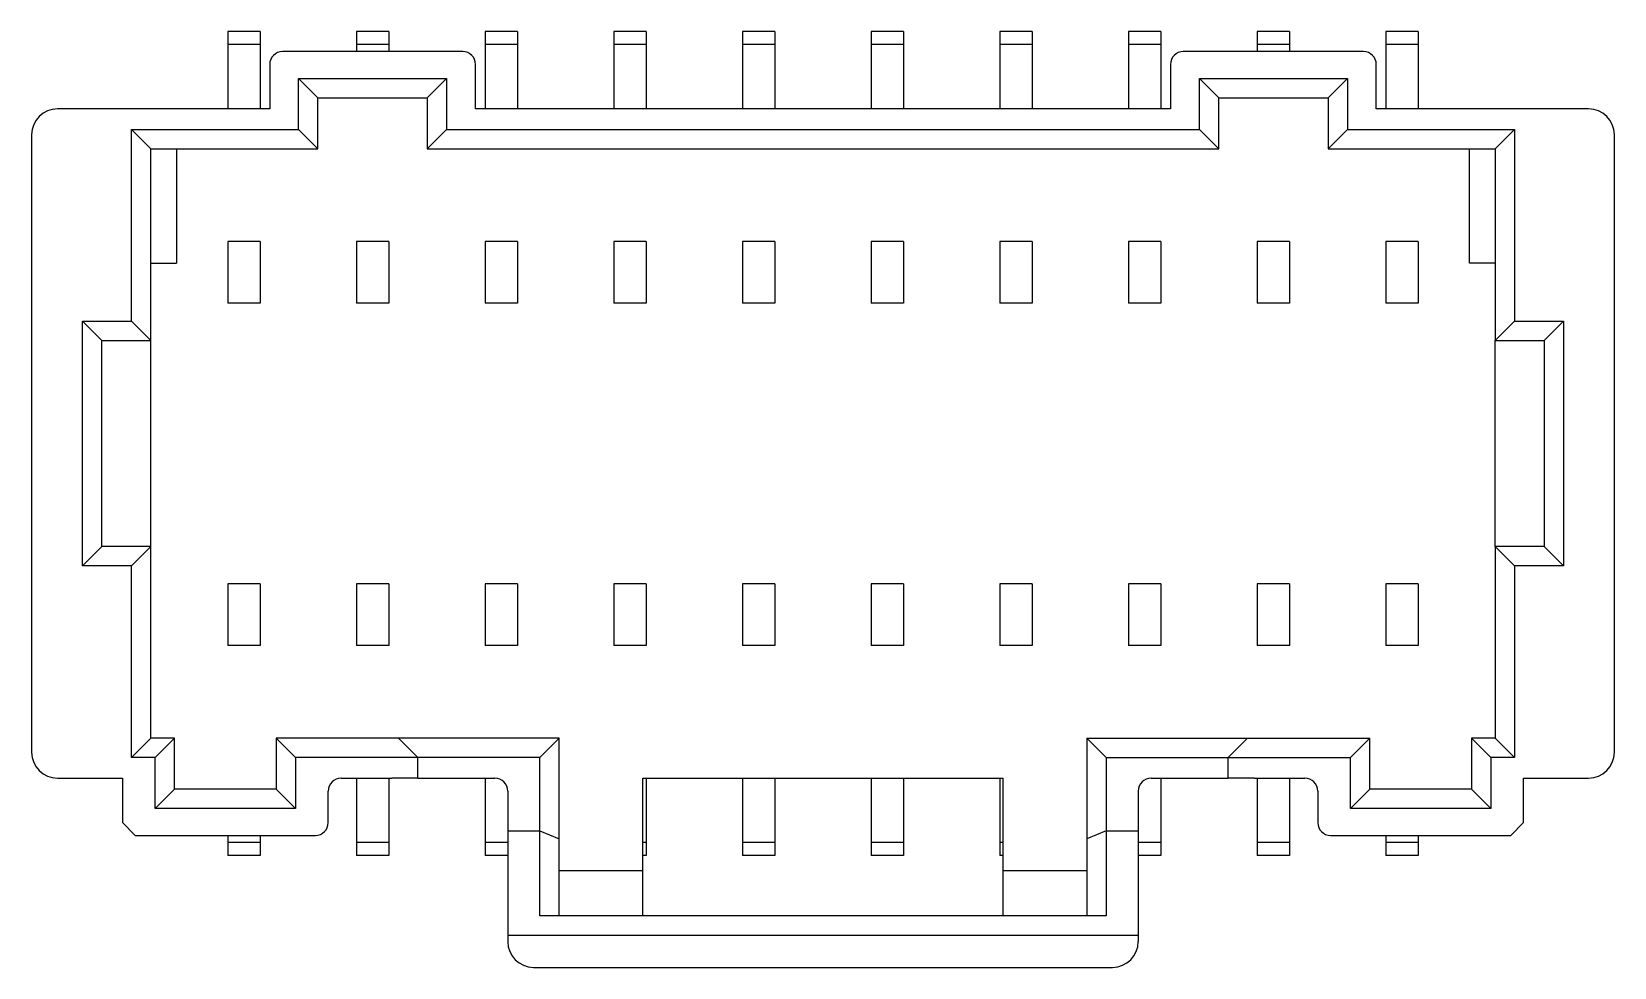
# Model space of a CAD drawing. Header units: millimetres. Extents: x -6.2 to 6.2, y -4.1 to 3.2.
import ezdxf

# ---------------------------------------------------------------- set-up
doc = ezdxf.new("R2010")
doc.units = ezdxf.units.MM
doc.linetypes.add('K5LT_BASIC', pattern=[0])

msp = doc.modelspace()

# ---------------------------------------------------------------- linework, layer by layer
at = {"color": 5, "linetype": 'K5LT_BASIC', "true_color": 0x0000ff}
for p, q in [((-4.625, 3.2), (-4.625, 3.1)), ((-4.375, 3.2), (-4.625, 3.2)), ((-4.375, 3.2), (-4.375, 3.1)), ((-3.625, 3.2), (-3.625, 3.1)), ((-3.375, 3.2), (-3.625, 3.2)), ((-3.375, 3.2), (-3.375, 3.1)), ((-2.625, 3.2), (-2.625, 3.1)), ((-2.375, 3.2), (-2.625, 3.2)), ((-2.375, 3.2), (-2.375, 3.1)), ((-1.625, 3.2), (-1.625, 3.1)), ((-1.375, 3.2), (-1.625, 3.2)), ((-1.375, 3.2), (-1.375, 3.1)), ((-0.625, 3.2), (-0.625, 3.1)), ((-0.375, 3.2), (-0.625, 3.2)), ((-0.375, 3.2), (-0.375, 3.1)), ((0.625, 3.2), (0.375, 3.2)), ((0.375, 3.2), (0.375, 3.1)), ((0.625, 3.2), (0.625, 3.1)), ((1.625, 3.2), (1.375, 3.2)), ((1.375, 3.2), (1.375, 3.1)), ((1.625, 3.2), (1.625, 3.1)), ((2.375, 3.2), (2.375, 3.1)), ((2.625, 3.2), (2.375, 3.2)), ((2.625, 3.2), (2.625, 3.1)), ((3.375, 3.2), (3.375, 3.1)), ((3.625, 3.2), (3.375, 3.2)), ((3.625, 3.2), (3.625, 3.1)), ((4.625, 3.2), (4.375, 3.2)), ((4.375, 3.2), (4.375, 3.1)), ((4.625, 3.2), (4.625, 3.1)), ((-4.375, 3.1), (-4.625, 3.1)), ((-4.625, 3.1), (-4.625, 2.6)), ((-4.375, 3.1), (-4.375, 2.6)), ((-3.375, 3.1), (-3.625, 3.1)), ((-3.625, 3.1), (-3.625, 3.045)), ((-3.375, 3.1), (-3.375, 3.045)), ((-2.375, 3.1), (-2.625, 3.1)), ((-2.625, 3.1), (-2.625, 2.6)), ((-2.375, 3.1), (-2.375, 2.6)), ((-1.375, 3.1), (-1.625, 3.1)), ((-1.625, 3.1), (-1.625, 2.6)), ((-1.375, 3.1), (-1.375, 2.6)), ((-0.375, 3.1), (-0.625, 3.1)), ((-0.625, 3.1), (-0.625, 2.6)), ((-0.375, 3.1), (-0.375, 2.6)), ((0.625, 3.1), (0.375, 3.1)), ((0.375, 3.1), (0.375, 2.6)), ((0.625, 3.1), (0.625, 2.6)), ((1.625, 3.1), (1.375, 3.1)), ((1.375, 3.1), (1.375, 2.6)), ((1.625, 3.1), (1.625, 2.6)), ((2.625, 3.1), (2.375, 3.1)), ((2.375, 3.1), (2.375, 2.6)), ((2.625, 3.1), (2.625, 2.6)), ((3.625, 3.1), (3.375, 3.1)), ((3.375, 3.1), (3.375, 3.045)), ((3.625, 3.1), (3.625, 3.045)), ((4.625, 3.1), (4.375, 3.1)), ((4.375, 3.1), (4.375, 2.6)), ((4.625, 3.1), (4.625, 2.6)), ((-2.8, 3.045), (-4.2, 3.045)), ((4.2, 3.045), (2.8, 3.045)), ((-4.3, 2.945), (-4.3, 2.6)), ((-4.075, 2.44), (-4.075, 2.835)), ((-4.075, 2.835), (-2.925, 2.835)), ((-3.925, 2.685), (-4.075, 2.835)), ((-3.075, 2.685), (-2.925, 2.835)), ((-2.925, 2.835), (-2.925, 2.44)), ((-2.7, 2.6), (-2.7, 2.945)), ((2.7, 2.945), (2.7, 2.6)), ((2.925, 2.44), (2.925, 2.835)), ((2.925, 2.835), (4.075, 2.835)), ((3.075, 2.685), (2.925, 2.835)), ((3.925, 2.685), (4.075, 2.835)), ((4.075, 2.835), (4.075, 2.44)), ((4.3, 2.6), (4.3, 2.945)), ((-4.3, 2.6), (-5.95, 2.6)), ((-3.925, 2.29), (-3.925, 2.685)), ((-3.925, 2.685), (-3.075, 2.685)), ((-3.075, 2.685), (-3.075, 2.29)), ((2.7, 2.6), (-2.7, 2.6)), ((3.075, 2.685), (3.925, 2.685)), ((3.075, 2.29), (3.075, 2.685)), ((3.925, 2.685), (3.925, 2.29)), ((5.95, 2.6), (4.3, 2.6)), ((-6.15, 2.4), (-6.15, -2.4)), ((-5.225, 2.29), (-5.375, 2.44)), ((-5.375, 2.44), (-4.075, 2.44)), ((-5.375, 0.95), (-5.375, 2.44)), ((-3.925, 2.29), (-4.075, 2.44)), ((-3.075, 2.29), (-2.925, 2.44)), ((-2.925, 2.44), (2.925, 2.44)), ((3.075, 2.29), (2.925, 2.44)), ((3.925, 2.29), (4.075, 2.44)), ((4.075, 2.44), (5.375, 2.44)), ((5.225, 2.29), (5.375, 2.44)), ((5.375, 2.44), (5.375, 0.95)), ((6.15, -2.4), (6.15, 2.4)), ((-5.225, 2.29), (-3.925, 2.29)), ((-5.225, 0.8), (-5.225, 2.29)), ((-5.025, 2.29), (-5.025, 1.4)), ((-3.075, 2.29), (3.075, 2.29)), ((3.925, 2.29), (5.225, 2.29)), ((5.025, 1.4), (5.025, 2.29)), ((5.225, 2.29), (5.225, 0.8)), ((-4.375, 1.57), (-4.625, 1.57)), ((-4.625, 1.57), (-4.625, 1.09)), ((-4.375, 1.57), (-4.375, 1.09)), ((-3.375, 1.57), (-3.625, 1.57)), ((-3.625, 1.57), (-3.625, 1.09)), ((-3.375, 1.57), (-3.375, 1.09)), ((-2.625, 1.57), (-2.625, 1.09)), ((-2.375, 1.57), (-2.625, 1.57)), ((-2.375, 1.57), (-2.375, 1.09)), ((-1.625, 1.57), (-1.625, 1.09)), ((-1.375, 1.57), (-1.625, 1.57)), ((-1.375, 1.57), (-1.375, 1.09)), ((-0.625, 1.57), (-0.625, 1.09)), ((-0.375, 1.57), (-0.625, 1.57)), ((-0.375, 1.57), (-0.375, 1.09)), ((0.625, 1.57), (0.375, 1.57)), ((0.375, 1.57), (0.375, 1.09)), ((0.625, 1.57), (0.625, 1.09)), ((1.625, 1.57), (1.375, 1.57)), ((1.375, 1.57), (1.375, 1.09)), ((1.625, 1.57), (1.625, 1.09)), ((2.375, 1.57), (2.375, 1.09)), ((2.625, 1.57), (2.375, 1.57)), ((2.625, 1.57), (2.625, 1.09)), ((3.625, 1.57), (3.375, 1.57)), ((3.375, 1.57), (3.375, 1.09)), ((3.625, 1.57), (3.625, 1.09)), ((4.375, 1.57), (4.375, 1.09)), ((4.625, 1.57), (4.375, 1.57)), ((4.625, 1.57), (4.625, 1.09)), ((-5.225, 1.4), (-5.025, 1.4)), ((5.225, 1.4), (5.025, 1.4)), ((-4.375, 1.09), (-4.625, 1.09)), ((-3.375, 1.09), (-3.625, 1.09)), ((-2.375, 1.09), (-2.625, 1.09)), ((-1.375, 1.09), (-1.625, 1.09)), ((-0.375, 1.09), (-0.625, 1.09)), ((0.625, 1.09), (0.375, 1.09)), ((1.625, 1.09), (1.375, 1.09)), ((2.625, 1.09), (2.375, 1.09)), ((3.625, 1.09), (3.375, 1.09)), ((4.625, 1.09), (4.375, 1.09)), ((-5.755, 0.95), (-5.375, 0.95)), ((-5.755, -0.95), (-5.755, 0.95)), ((-5.605, 0.8), (-5.755, 0.95)), ((-5.225, 0.8), (-5.375, 0.95)), ((5.225, 0.8), (5.375, 0.95)), ((5.375, 0.95), (5.755, 0.95)), ((5.605, 0.8), (5.755, 0.95)), ((5.755, 0.95), (5.755, -0.95)), ((-5.605, -0.8), (-5.605, 0.8)), ((-5.605, 0.8), (-5.225, 0.8)), ((-5.225, -0.8), (-5.225, 0.8)), ((5.225, 0.8), (5.605, 0.8)), ((5.225, -0.8), (5.225, 0.8)), ((5.605, 0.8), (5.605, -0.8)), ((-5.605, -0.8), (-5.755, -0.95)), ((-5.225, -0.8), (-5.605, -0.8)), ((-5.225, -0.8), (-5.375, -0.95)), ((-5.225, -2.29), (-5.225, -0.8)), ((5.225, -0.8), (5.375, -0.95)), ((5.225, -0.8), (5.225, -2.29)), ((5.605, -0.8), (5.225, -0.8)), ((5.605, -0.8), (5.755, -0.95)), ((-5.375, -0.95), (-5.755, -0.95)), ((-5.375, -2.44), (-5.375, -0.95)), ((5.755, -0.95), (5.375, -0.95)), ((5.375, -0.95), (5.375, -2.44)), ((-4.375, -1.09), (-4.625, -1.09)), ((-4.625, -1.09), (-4.625, -1.57)), ((-4.375, -1.09), (-4.375, -1.57)), ((-3.625, -1.09), (-3.625, -1.57)), ((-3.375, -1.09), (-3.625, -1.09)), ((-3.375, -1.09), (-3.375, -1.57)), ((-2.375, -1.09), (-2.625, -1.09)), ((-2.625, -1.09), (-2.625, -1.57)), ((-2.375, -1.09), (-2.375, -1.57)), ((-1.625, -1.09), (-1.625, -1.57)), ((-1.375, -1.09), (-1.625, -1.09)), ((-1.375, -1.09), (-1.375, -1.57)), ((-0.375, -1.09), (-0.625, -1.09)), ((-0.625, -1.09), (-0.625, -1.57)), ((-0.375, -1.09), (-0.375, -1.57)), ((0.625, -1.09), (0.375, -1.09)), ((0.375, -1.09), (0.375, -1.57)), ((0.625, -1.09), (0.625, -1.57)), ((1.375, -1.09), (1.375, -1.57)), ((1.625, -1.09), (1.375, -1.09)), ((1.625, -1.09), (1.625, -1.57)), ((2.625, -1.09), (2.375, -1.09)), ((2.375, -1.09), (2.375, -1.57)), ((2.625, -1.09), (2.625, -1.57)), ((3.625, -1.09), (3.375, -1.09)), ((3.375, -1.09), (3.375, -1.57)), ((3.625, -1.09), (3.625, -1.57)), ((4.625, -1.09), (4.375, -1.09)), ((4.375, -1.09), (4.375, -1.57)), ((4.625, -1.09), (4.625, -1.57)), ((-4.375, -1.57), (-4.625, -1.57)), ((-3.375, -1.57), (-3.625, -1.57)), ((-2.375, -1.57), (-2.625, -1.57)), ((-1.375, -1.57), (-1.625, -1.57)), ((-0.375, -1.57), (-0.625, -1.57)), ((0.625, -1.57), (0.375, -1.57)), ((1.625, -1.57), (1.375, -1.57)), ((2.625, -1.57), (2.375, -1.57)), ((3.625, -1.57), (3.375, -1.57)), ((4.625, -1.57), (4.375, -1.57)), ((-5.225, -2.29), (-5.375, -2.44)), ((-5.04, -2.29), (-5.225, -2.29)), ((-5.04, -2.29), (-5.19, -2.44)), ((-5.04, -2.685), (-5.04, -2.29)), ((-3.35, -2.29), (-4.25, -2.29)), ((-4.25, -2.29), (-4.1, -2.44)), ((-4.25, -2.29), (-4.25, -2.685)), ((-3.3, -2.29), (-3.35, -2.29)), ((-2.95, -2.29), (-3.3, -2.29)), ((-3.15, -2.44), (-3.3, -2.29)), ((-2.05, -2.29), (-2.95, -2.29)), ((-2.2, -2.44), (-2.05, -2.29)), ((-2.05, -3.072), (-2.05, -2.29)), ((2.05, -2.29), (2.05, -3.072)), ((2.05, -2.29), (2.95, -2.29)), ((2.05, -2.29), (2.2, -2.44)), ((2.95, -2.29), (3.3, -2.29)), ((3.3, -2.29), (3.15, -2.44)), ((3.3, -2.29), (3.35, -2.29)), ((3.35, -2.29), (4.25, -2.29)), ((4.25, -2.29), (4.1, -2.44)), ((4.25, -2.685), (4.25, -2.29)), ((5.225, -2.29), (5.04, -2.29)), ((5.04, -2.29), (5.19, -2.44)), ((5.04, -2.29), (5.04, -2.685)), ((5.225, -2.29), (5.375, -2.44)), ((-5.19, -2.44), (-5.375, -2.44)), ((-5.19, -2.835), (-5.19, -2.44)), ((-4.1, -2.44), (-4.1, -2.835)), ((-3.35, -2.44), (-4.1, -2.44)), ((-3.15, -2.44), (-3.35, -2.44)), ((-2.95, -2.44), (-3.15, -2.44)), ((-3.15, -2.6), (-3.15, -2.44)), ((-2.2, -2.44), (-2.95, -2.44)), ((-2.2, -3.01), (-2.2, -2.44)), ((2.2, -2.44), (2.95, -2.44)), ((2.2, -2.44), (2.2, -3.01)), ((2.95, -2.44), (3.15, -2.44)), ((3.15, -2.44), (3.35, -2.44)), ((3.15, -2.6), (3.15, -2.44)), ((3.35, -2.44), (4.1, -2.44)), ((4.1, -2.835), (4.1, -2.44)), ((5.19, -2.44), (5.19, -2.835)), ((5.375, -2.44), (5.19, -2.44)), ((-5.95, -2.6), (-5.445, -2.6)), ((-5.445, -2.6), (-5.445, -2.945)), ((-5.04, -2.685), (-5.19, -2.835)), ((-4.25, -2.685), (-5.04, -2.685)), ((-4.25, -2.685), (-4.1, -2.835)), ((-3.845, -2.945), (-3.845, -2.7)), ((-3.745, -2.6), (-3.35, -2.6)), ((-3.625, -2.6), (-3.625, -3.1)), ((-3.375, -2.6), (-3.375, -3.1)), ((-3.15, -2.6), (-3.35, -2.6)), ((-3.15, -2.6), (-2.95, -2.6)), ((-2.95, -2.6), (-2.55, -2.6)), ((-2.625, -2.6), (-2.625, -3.1)), ((-2.45, -2.7), (-2.45, -3.01)), ((-1.4, -3.32), (-1.4, -2.6)), ((-1.4, -2.6), (1.4, -2.6)), ((-1.375, -2.6), (-1.375, -3.1)), ((-0.625, -2.6), (-0.625, -3.1)), ((-0.375, -2.6), (-0.375, -3.1)), ((0.375, -2.6), (0.375, -3.1)), ((0.625, -2.6), (0.625, -3.1)), ((1.375, -2.6), (1.375, -3.1)), ((1.4, -3.32), (1.4, -2.6)), ((2.45, -2.7), (2.45, -3.01)), ((2.55, -2.6), (2.95, -2.6)), ((2.625, -2.6), (2.625, -3.1)), ((2.95, -2.6), (3.15, -2.6)), ((3.35, -2.6), (3.15, -2.6)), ((3.35, -2.6), (3.745, -2.6)), ((3.375, -2.6), (3.375, -3.1)), ((3.625, -2.6), (3.625, -3.1)), ((3.845, -2.7), (3.845, -2.945)), ((4.25, -2.685), (4.1, -2.835)), ((5.04, -2.685), (4.25, -2.685)), ((5.04, -2.685), (5.19, -2.835)), ((5.445, -2.945), (5.445, -2.6)), ((5.445, -2.6), (5.95, -2.6)), ((-5.445, -2.945), (-5.345, -3.045)), ((-4.1, -2.835), (-5.19, -2.835)), ((5.19, -2.835), (4.1, -2.835)), ((5.345, -3.045), (5.445, -2.945)), ((-5.345, -3.045), (-3.945, -3.045)), ((-4.625, -3.045), (-4.625, -3.1)), ((-4.375, -3.045), (-4.375, -3.1)), ((-2.45, -3.01), (-2.45, -3.82)), ((-2.45, -3.01), (-2.2, -3.01)), ((-2.2, -3.01), (-2.05, -3.072)), ((-2.2, -3.67), (-2.2, -3.01)), ((-2.05, -3.67), (-2.05, -3.072)), ((2.2, -3.01), (2.05, -3.072)), ((2.05, -3.072), (2.05, -3.67)), ((2.2, -3.01), (2.45, -3.01)), ((2.2, -3.01), (2.2, -3.67)), ((2.45, -3.01), (2.45, -3.82)), ((3.945, -3.045), (5.345, -3.045)), ((4.375, -3.045), (4.375, -3.1)), ((4.625, -3.045), (4.625, -3.1)), ((-4.625, -3.1), (-4.625, -3.2)), ((-4.375, -3.1), (-4.625, -3.1)), ((-4.375, -3.1), (-4.375, -3.2)), ((-3.625, -3.1), (-3.625, -3.2)), ((-3.375, -3.1), (-3.625, -3.1)), ((-3.375, -3.1), (-3.375, -3.2)), ((-2.625, -3.1), (-2.625, -3.2)), ((-2.45, -3.1), (-2.625, -3.1)), ((-1.375, -3.1), (-1.4, -3.1)), ((-1.375, -3.1), (-1.375, -3.2)), ((-0.625, -3.1), (-0.625, -3.2)), ((-0.375, -3.1), (-0.625, -3.1)), ((-0.375, -3.1), (-0.375, -3.2)), ((0.625, -3.1), (0.375, -3.1)), ((0.375, -3.1), (0.375, -3.2)), ((0.625, -3.1), (0.625, -3.2)), ((1.375, -3.1), (1.375, -3.2)), ((1.4, -3.1), (1.375, -3.1)), ((2.625, -3.1), (2.45, -3.1)), ((2.625, -3.1), (2.625, -3.2)), ((3.375, -3.1), (3.375, -3.2)), ((3.625, -3.1), (3.375, -3.1)), ((3.625, -3.1), (3.625, -3.2)), ((4.375, -3.1), (4.375, -3.2)), ((4.625, -3.1), (4.375, -3.1)), ((4.625, -3.1), (4.625, -3.2)), ((-4.375, -3.2), (-4.625, -3.2)), ((-3.375, -3.2), (-3.625, -3.2)), ((-2.45, -3.2), (-2.625, -3.2)), ((-1.4, -3.32), (-2.05, -3.32)), ((-1.375, -3.2), (-1.4, -3.2)), ((-1.4, -3.67), (-1.4, -3.32)), ((-0.375, -3.2), (-0.625, -3.2)), ((0.625, -3.2), (0.375, -3.2)), ((1.4, -3.2), (1.375, -3.2)), ((2.05, -3.32), (1.4, -3.32)), ((1.4, -3.67), (1.4, -3.32)), ((2.625, -3.2), (2.45, -3.2)), ((3.625, -3.2), (3.375, -3.2)), ((4.625, -3.2), (4.375, -3.2)), ((2.2, -3.67), (-2.2, -3.67)), ((-2.45, -3.82), (-2.45, -3.87)), ((-2.45, -3.82), (2.45, -3.82)), ((2.45, -3.82), (2.45, -3.87)), ((-2.25, -4.07), (2.25, -4.07))]:
    msp.add_line(p, q, dxfattribs=at)
for centre, radius, start, end in [((-4.2, 2.945), 0.1, 90, 180), ((-2.8, 2.945), 0.1, 0, 90), ((2.8, 2.945), 0.1, 90, 180), ((4.2, 2.945), 0.1, 0, 90), ((-5.95, 2.4), 0.2, 90, 180), ((5.95, 2.4), 0.2, 0, 90), ((-5.95, -2.4), 0.2, 180, 270), ((5.95, -2.4), 0.2, 270, 0), ((-3.745, -2.7), 0.1, 90, 180), ((-2.55, -2.7), 0.1, 0, 90), ((2.55, -2.7), 0.1, 90, 180), ((3.745, -2.7), 0.1, 0, 90), ((-3.945, -2.945), 0.1, 270, 0), ((3.945, -2.945), 0.1, 180, 270), ((-2.25, -3.87), 0.2, 180, 270), ((2.25, -3.87), 0.2, 270, 0)]:
    msp.add_arc(centre, radius, start, end, dxfattribs=at)

doc.saveas('drawing.dxf')
